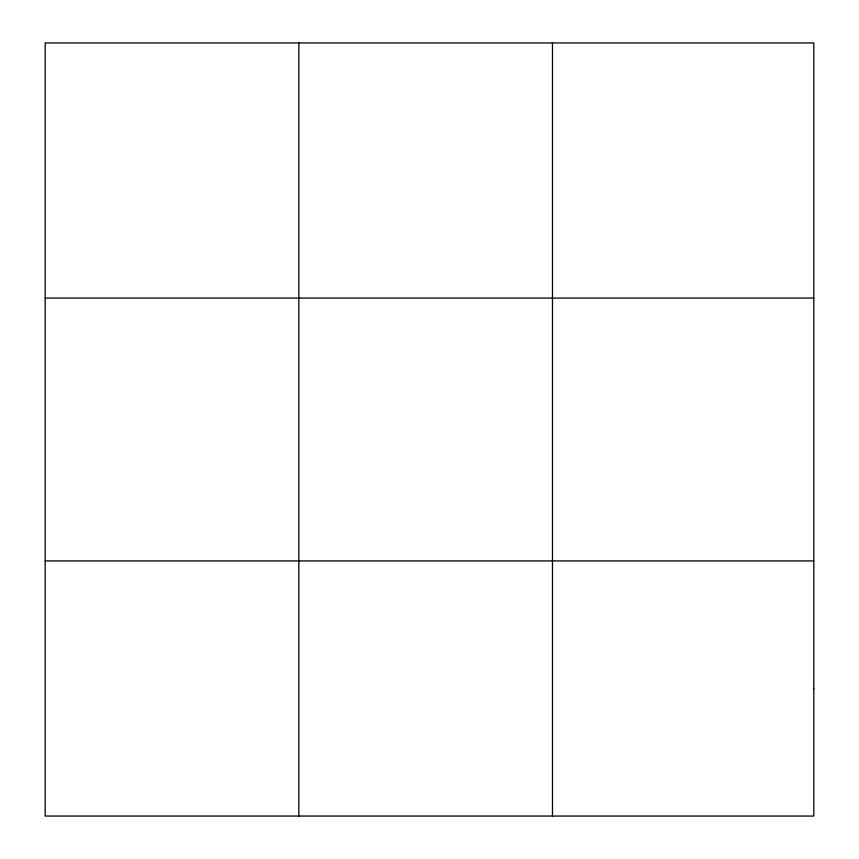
<?xml version="1.0" encoding="UTF-8"?>
<svg xmlns="http://www.w3.org/2000/svg" width="859" height="859" viewBox="0 0 859 859"><rect width="100%" height="100%" fill="white"/><g stroke="black" fill="none" stroke-linecap="round" stroke-linejoin="round"><path stroke-width="1.29" d="M298.835 816.05L298.835 42.95M552.477 816.05L552.477 42.95M45.194 298.073L813.806 298.073M45.194 560.927L813.806 560.927M813.806 688.489L813.806 816.05L45.194 816.05L45.194 42.95L813.806 42.95L813.806 688.489"/></g></svg>
